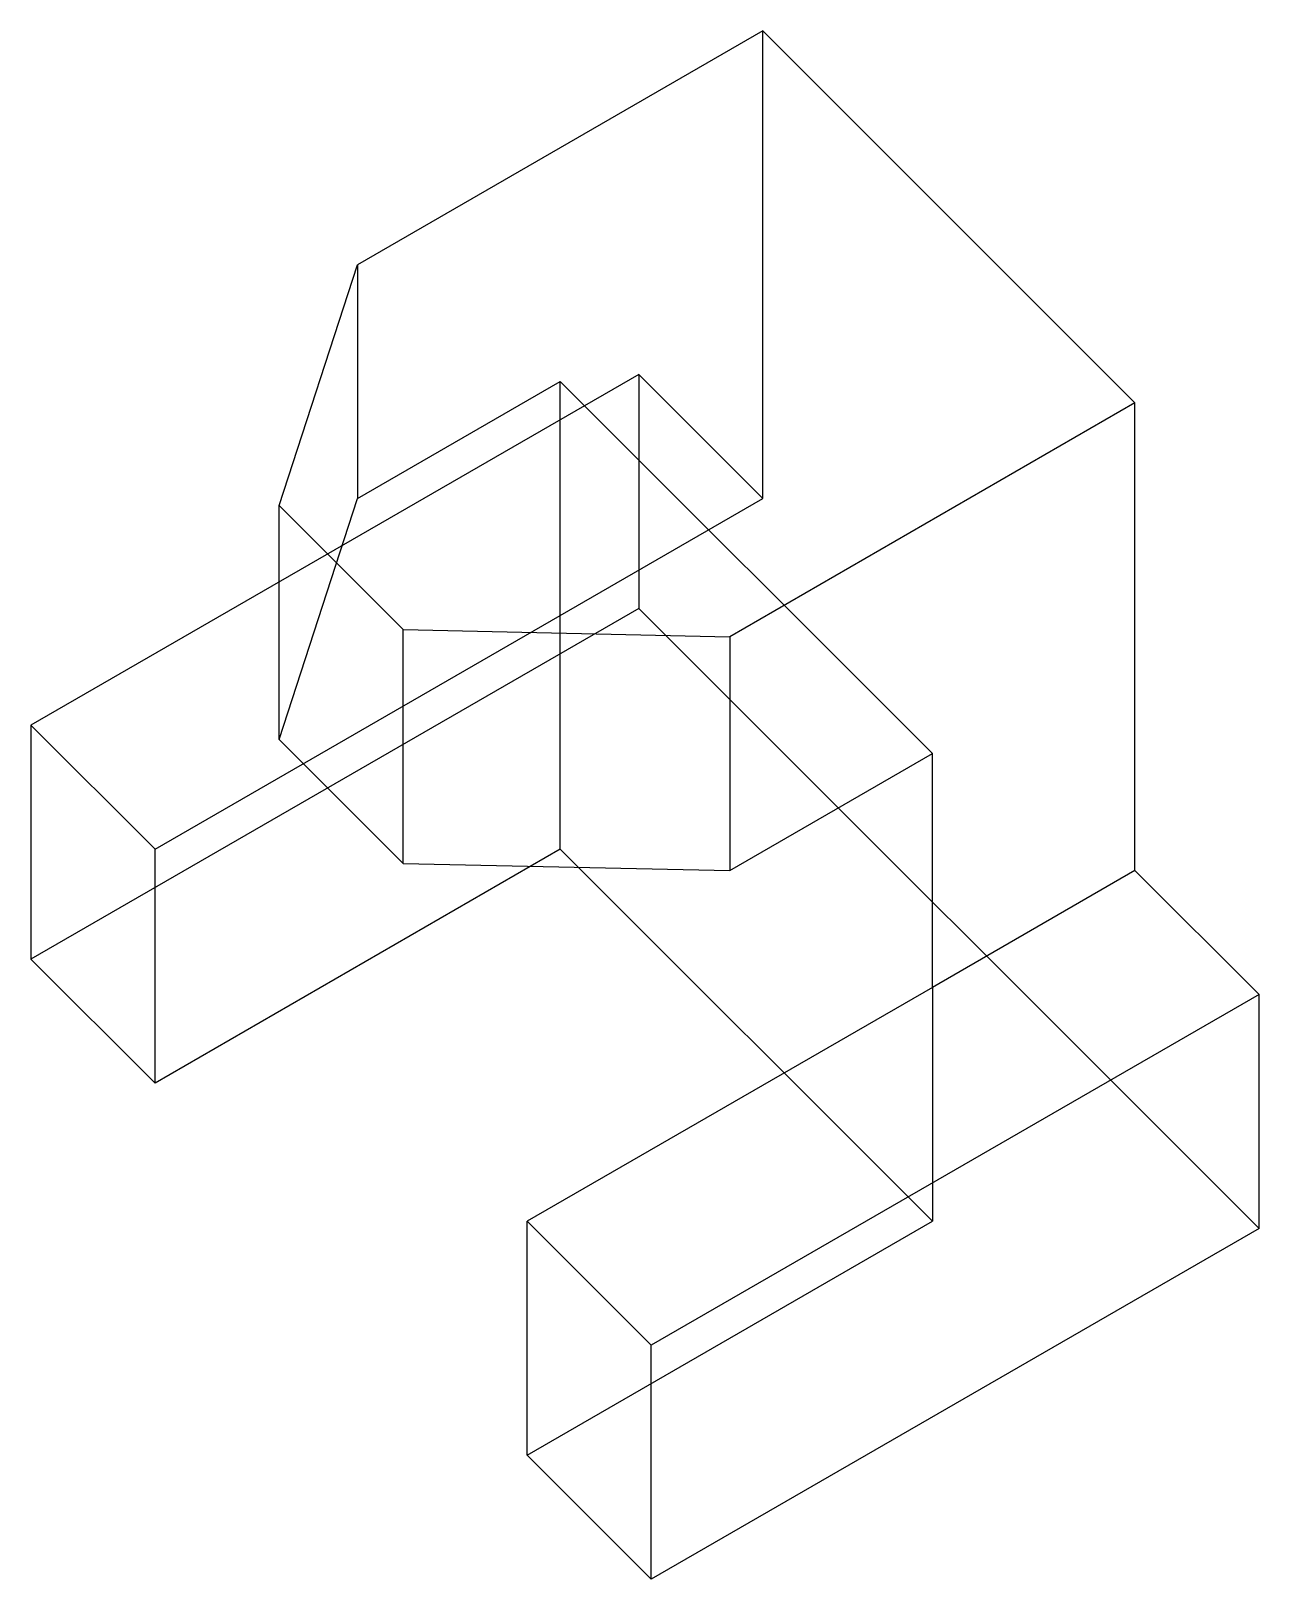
# Model space of a CAD drawing. Extents: x 12.6 to 91.3, y 1.6 to 100.9.
import ezdxf

# ---------------------------------------------------------------- set-up
doc = ezdxf.new("R2010")
doc.units = 0
doc.layers.get('0').update_dxf_attribs({"linetype": 'CONTINUOUS'})
for name, color, linetype in [('1', 7, 'CONTINUOUS'), ('RESULTADO', 7, 'CONTINUOUS'), ('TRAZOS', 7, 'CONTINUOUS')]:
    doc.layers.add(name, color=color, linetype=linetype)

msp = doc.modelspace()

# ---------------------------------------------------------------- linework, layer by layer
at = {"color": 7, "linetype": 'CONTINUOUS'}
for p, q in [((51.566, 78.8875), (12.5949, 56.3875)), ((51.566, 78.8875), (51.566607, 63.887893)), ((46.5306, 63.4325), (59.521, 70.9325)), ((51.566607, 63.887893), (12.5949, 41.3875)), ((91.3408, 24.1127), (51.566607, 63.887893)), ((20.5498, 48.4325), (46.5306, 63.4325)), ((46.5306, 48.4325), (46.5306, 63.4325)), ((20.5498, 48.4325), (12.5949, 56.3875)), ((12.5949, 56.3875), (12.5949, 41.3875)), ((70.3954, 39.567681), (70.3954, 54.5677)), ((46.5306, 48.4325), (20.5498, 33.4325)), ((20.5498, 33.4325), (20.5498, 48.4325)), ((83.3858, 47.0677), (70.3954, 39.567681)), ((12.5949, 41.3875), (20.5498, 33.4325)), ((70.3954, 39.567681), (70.3954, 24.5677))]:
    msp.add_line(p, q, dxfattribs=at)
at = {"layer": '1', "color": 7, "linetype": 'CONTINUOUS'}
for p, q in [((36.4597, 62.5226), (57.405, 62.0676)), ((36.4597, 47.5227), (57.405, 47.0677)), ((44.4147, 9.5677), (52.3696, 1.6126))]:
    msp.add_line(p, q, dxfattribs=at)
at = {"layer": 'RESULTADO', "color": 7, "linetype": 'CONTINUOUS'}
for p, q in [((59.521, 100.9325), (33.5402, 85.9325)), ((83.3858, 77.0677), (59.521, 100.9325)), ((28.5048, 70.4776), (33.5402, 85.9325)), ((83.3858, 77.0677), (57.405, 62.0676)), ((83.3858, 47.0677), (83.3858, 77.0677)), ((36.4597, 62.5226), (28.5048, 70.4776)), ((28.5048, 55.4776), (28.5048, 70.4776)), ((36.4597, 47.5227), (36.4597, 62.5226)), ((57.405, 62.0676), (57.405, 47.0677)), ((28.5048, 55.4776), (36.4597, 47.5227)), ((57.405, 47.0677), (70.3954, 54.5677)), ((70.3954, 24.5677), (46.5306, 48.4325)), ((91.3408, 39.1127), (83.3858, 47.0677)), ((70.3954, 39.567681), (44.4147, 24.5677)), ((91.3408, 39.1127), (52.3696, 16.6127)), ((91.3408, 24.1127), (91.3408, 39.1127)), ((52.3696, 16.6127), (44.4147, 24.5677)), ((44.4147, 9.5677), (44.4147, 24.5677)), ((91.3408, 24.1127), (52.3696, 1.6126)), ((52.3696, 1.6126), (52.3696, 16.6127))]:
    msp.add_line(p, q, dxfattribs=at)
at = {"layer": 'TRAZOS', "color": 7, "linetype": 'CONTINUOUS'}
for p, q in [((59.521, 70.9325), (59.521, 100.9325)), ((33.5402, 85.9325), (33.5402, 70.9325)), ((59.521, 70.9325), (51.566, 78.8875)), ((33.5402, 70.9325), (46.5306, 78.4325)), ((46.5306, 78.4325), (70.3954, 54.5677)), ((46.5306, 63.4325), (46.5306, 78.4325)), ((28.5048, 55.4776), (33.5402, 70.9325)), ((44.4147, 9.5677), (70.3954, 24.5677))]:
    msp.add_line(p, q, dxfattribs=at)

doc.saveas('drawing.dxf')
